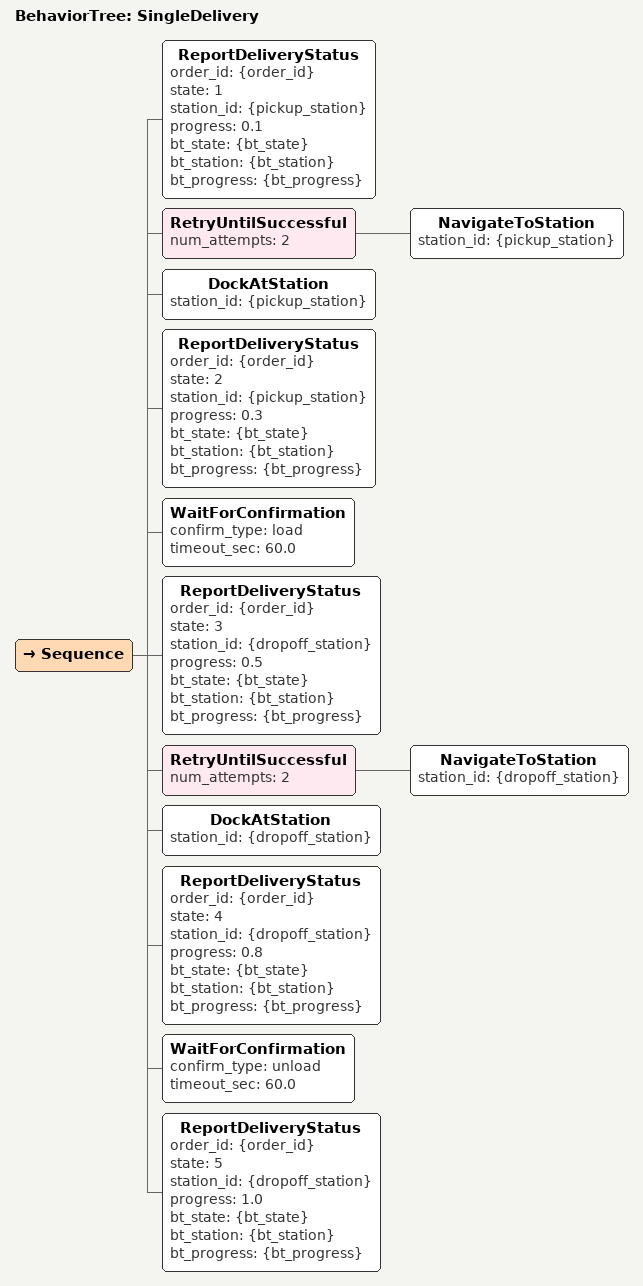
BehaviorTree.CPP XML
<root BTCPP_format="4" main_tree_to_execute="SingleDelivery">
  <BehaviorTree ID="SingleDelivery">
    <Sequence>
      <!-- 取货阶段：导航中 -->
      <ReportDeliveryStatus order_id="{order_id}" state="1"
                            station_id="{pickup_station}" progress="0.1"
                            bt_state="{bt_state}" bt_station="{bt_station}" bt_progress="{bt_progress}" />
      <RetryUntilSuccessful num_attempts="2">
        <NavigateToStation station_id="{pickup_station}" />
      </RetryUntilSuccessful>
      <DockAtStation        station_id="{pickup_station}" />
      <!-- 取货阶段：到达取货点，等待装货确认 -->
      <ReportDeliveryStatus order_id="{order_id}" state="2"
                            station_id="{pickup_station}" progress="0.3"
                            bt_state="{bt_state}" bt_station="{bt_station}" bt_progress="{bt_progress}" />
      <WaitForConfirmation  confirm_type="load" timeout_sec="60.0" />

      <!-- 送货阶段：导航中 -->
      <ReportDeliveryStatus order_id="{order_id}" state="3"
                            station_id="{dropoff_station}" progress="0.5"
                            bt_state="{bt_state}" bt_station="{bt_station}" bt_progress="{bt_progress}" />
      <RetryUntilSuccessful num_attempts="2">
        <NavigateToStation station_id="{dropoff_station}" />
      </RetryUntilSuccessful>
      <DockAtStation        station_id="{dropoff_station}" />
      <!-- 送货阶段：到达送货点，等待卸货确认 -->
      <ReportDeliveryStatus order_id="{order_id}" state="4"
                            station_id="{dropoff_station}" progress="0.8"
                            bt_state="{bt_state}" bt_station="{bt_station}" bt_progress="{bt_progress}" />
      <WaitForConfirmation  confirm_type="unload" timeout_sec="60.0" />

      <!-- 完成 -->
      <ReportDeliveryStatus order_id="{order_id}" state="5"
                            station_id="{dropoff_station}" progress="1.0"
                            bt_state="{bt_state}" bt_station="{bt_station}" bt_progress="{bt_progress}" />
    </Sequence>
  </BehaviorTree>
</root>
